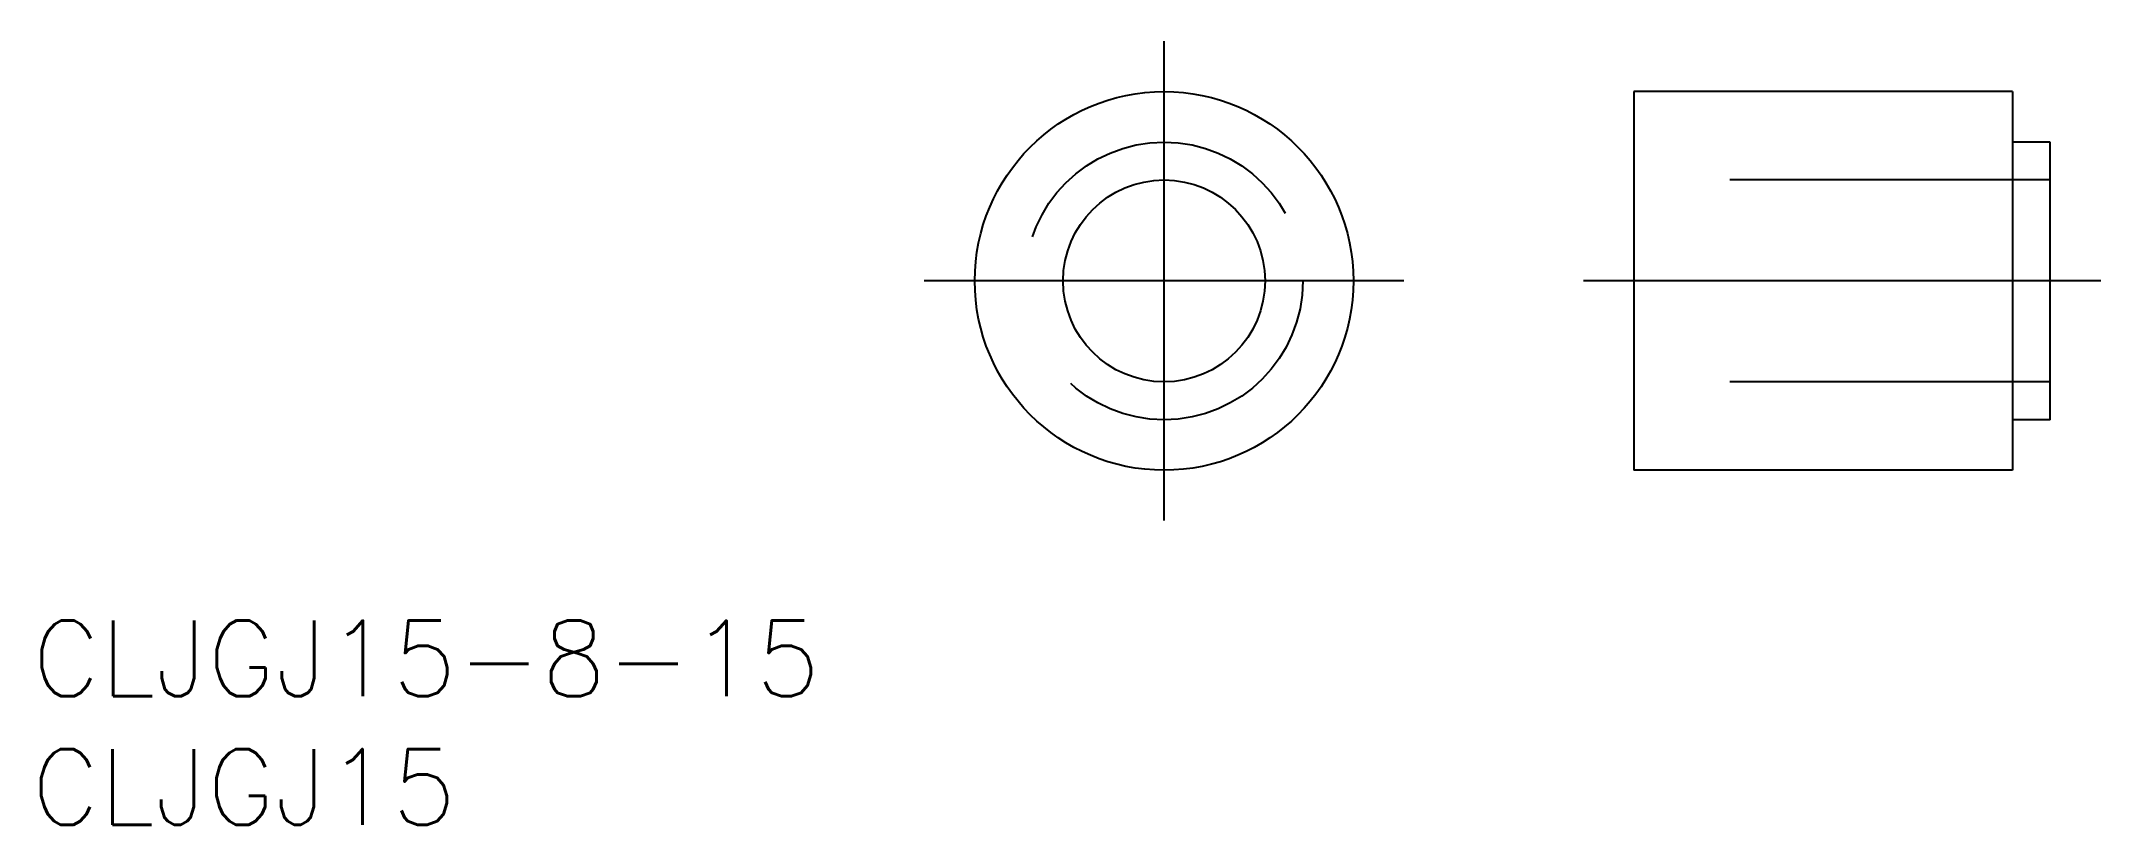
# Model space of a CAD drawing. Extents: x -44.5 to 37.1, y -21.6 to 9.5.
import ezdxf

# ---------------------------------------------------------------- set-up
doc = ezdxf.new("R2010")
doc.units = 0
doc.linetypes.add('CENTER', pattern=[50.8, 31.75, -6.35, 6.35, -6.35])
doc.linetypes.add('DASHED', pattern=[19.05, 12.7, -6.35])
doc.layers.get('0').update_dxf_attribs({"linetype": 'CONTINUOUS'})
doc.layers.add('CENTER', color=1, linetype='CENTER')
doc.styles.get("Standard").update_dxf_attribs({"font": 'txt.shx', "height": 3, "bigfont": 'bigfont.shx'})

msp = doc.modelspace()

# ---------------------------------------------------------------- linework, layer by layer
at = {"color": 7, "linetype": 'CONTINUOUS'}
for p, q in [((33.615, 7.5), (18.615, 7.5)), ((18.615, 7.5), (18.615, -7.5)), ((33.615, 7.5), (33.615, -7.5)), ((35.115, 5.5), (33.615, 5.5)), ((35.115, -5.5), (35.115, 5.5)), ((35.115, -5.5), (33.615, -5.5)), ((33.615, -7.5), (18.615, -7.5))]:
    msp.add_line(p, q, dxfattribs=at)
at = {"color": 3, "linetype": 'DASHED'}
for p, q in [((35.115, 4), (18.615, 4)), ((35.115, -4), (18.615, -4))]:
    msp.add_line(p, q, dxfattribs=at)
at = {"color": 7, "linetype": 'CONTINUOUS'}
for radius in [7.5, 4]:
    msp.add_circle((0, 0), radius, dxfattribs=at)
at = {"color": 3, "linetype": 'DASHED'}
msp.add_circle((0, 0), 5.5, dxfattribs=at)
at = {"layer": 'CENTER', "color": 1, "linetype": 'CENTER'}
for p, q in [((0, -9.5), (0, 9.5)), ((9.5, 0), (-9.5, 0)), ((37.115, 0), (16.615, 0))]:
    msp.add_line(p, q, dxfattribs=at)

# ---------------------------------------------------------------- texts
at = {"color": 7, "linetype": 'CONTINUOUS'}
for s, p in [('CLJGJ15-8-15', (-44.858, -16.459)), ('CLJGJ15', (-44.878, -21.553))]:
    msp.add_text(s, height=3, dxfattribs=at).set_placement(p)

doc.saveas('drawing.dxf')
